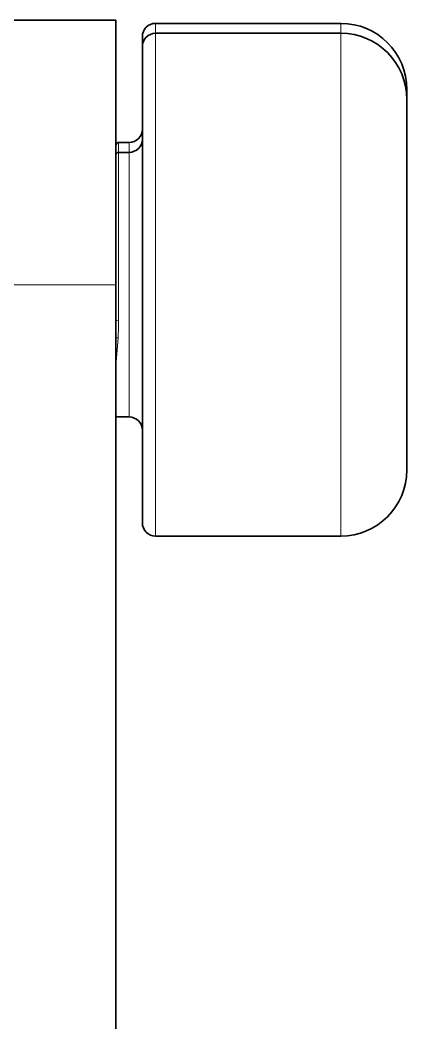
# Model space of a CAD drawing. Extents: x 377 to 822, y 181 to 641.
# Drawn here: x 787.6 to 790.53, y 429.35 to 436.92 of the extents above; entities that cross this region are included whole.
import ezdxf

# ---------------------------------------------------------------- set-up
doc = ezdxf.new("R2010")
doc.units = 0

msp = doc.modelspace()

# ---------------------------------------------------------------- linework, layer by layer
at = {"color": 7, "lineweight": 35, "ltscale": 0.020125}
msp.add_line((787.5207, 436.9248), (788.3257, 436.9248), dxfattribs=at)
at = {"color": 7, "lineweight": 35, "ltscale": 0.05}
msp.add_line((788.3257, 434.9248), (788.3257, 436.9248), dxfattribs=at)
at = {"color": 7, "lineweight": 13, "ltscale": 0.001881}
for p, q in [((788.6257, 436.8247), (788.6257, 436.9)), ((790.0257, 436.8248), (790.0257, 436.9)), ((788.3457, 435.9247), (788.3457, 436)), ((788.4257, 435.9247), (788.4257, 436))]:
    msp.add_line(p, q, dxfattribs=at)
at = {"color": 7, "lineweight": 35, "ltscale": 0.035001}
for p, q in [((788.6257, 436.9), (790.0257, 436.9)), ((788.6257, 436.8248), (790.0257, 436.8248)), ((788.6257, 433.0248), (790.0257, 433.0248))]:
    msp.add_line(p, q, dxfattribs=at)
at = {"color": 7, "lineweight": 13, "ltscale": 0.005815}
for p, q in [((788.6257, 436.5922), (788.6257, 436.8248)), ((790.0257, 436.5922), (790.0257, 436.8248))]:
    msp.add_line(p, q, dxfattribs=at)
at = {"color": 7, "lineweight": 35, "ltscale": 0.002058}
msp.add_line((788.5257, 436.7177), (788.5257, 436.8), dxfattribs=at)
at = {"color": 7, "lineweight": 35, "ltscale": 0.005508}
msp.add_line((788.5257, 436.5044), (788.5257, 436.7248), dxfattribs=at)
at = {"color": 7, "lineweight": 13, "ltscale": 0.089185}
for p, q in [((788.6257, 433.0248), (788.6257, 436.5922)), ((790.0257, 433.0248), (790.0257, 436.5922))]:
    msp.add_line(p, q, dxfattribs=at)
at = {"color": 7, "lineweight": 35, "ltscale": 0.084492}
msp.add_line((788.5257, 433.1248), (788.5257, 436.5044), dxfattribs=at)
at = {"color": 7, "lineweight": 35, "ltscale": 0.00175}
msp.add_line((790.5257, 436.33), (790.5257, 436.4), dxfattribs=at)
at = {"color": 7, "lineweight": 35, "ltscale": 0.004285}
msp.add_line((790.5257, 436.1534), (790.5257, 436.3248), dxfattribs=at)
at = {"color": 7, "lineweight": 35, "ltscale": 0.065715}
msp.add_line((790.5257, 433.5248), (790.5257, 436.1534), dxfattribs=at)
at = {"color": 7, "lineweight": 35, "ltscale": 0.002}
for p, q in [((788.3457, 436), (788.4257, 436)), ((788.3457, 435.9248), (788.4257, 435.9248))]:
    msp.add_line(p, q, dxfattribs=at)
at = {"color": 7, "lineweight": 13, "ltscale": 0.003061}
for p, q in [((788.3457, 435.8023), (788.3457, 435.9248)), ((788.4257, 435.8023), (788.4257, 435.9248))]:
    msp.add_line(p, q, dxfattribs=at)
at = {"color": 7, "lineweight": 13, "ltscale": 0.028771}
msp.add_line((788.3457, 434.6515), (788.3457, 435.8023), dxfattribs=at)
at = {"color": 7, "lineweight": 13, "ltscale": 0.046939}
msp.add_line((788.4257, 433.9248), (788.4257, 435.8023), dxfattribs=at)
at = {"color": 7, "lineweight": 13, "ltscale": 0.020125}
msp.add_line((787.5207, 434.9248), (788.3257, 434.9248), dxfattribs=at)
at = {"color": 7, "lineweight": 35, "ltscale": 0.2125}
msp.add_line((788.3257, 434.9248), (788.3257, 426.4248), dxfattribs=at)
at = {"color": 7, "lineweight": 13, "ltscale": 0.005372}
msp.add_line((788.3416, 434.5222), (788.3257, 434.3079), dxfattribs=at)
at = {"color": 7, "lineweight": 35, "ltscale": 0.000281082}
msp.add_line((788.3365, 433.9248), (788.3256, 433.9274), dxfattribs=at)
at = {"color": 7, "lineweight": 35, "ltscale": 0.002229}
msp.add_line((788.3365, 433.9248), (788.4257, 433.9248), dxfattribs=at)
at = {"color": 7, "lineweight": 35}
for centre, radius, start, end in [((788.6257, 436.7999), 0.1, 90.03362, 179.96639), ((790.0257, 436.4), 0.5, 0, 90), ((788.6257, 436.7247), 0.1, 90.03362, 179.96639), ((790.0257, 436.3248), 0.5, 0, 90), ((788.4257, 436.1001), 0.1, 270.03362, 359.96638), ((788.3457, 435.98), 0.02, 90.03362, 179.96637), ((788.4257, 436.0248), 0.1, 270.03362, 359.96638), ((788.3457, 435.9048), 0.02, 90.03362, 179.96637), ((788.4257, 433.8247), 0.1, 0.03362, 89.96638), ((790.0257, 433.5248), 0.5, 270, 360), ((788.6257, 433.1248), 0.1, 180.03361, 269.96638)]:
    msp.add_arc(centre, radius, start, end, dxfattribs=at)
at = {"color": 7, "lineweight": 13}
for centre, radius, start, end in [((786.4368, 434.646), 1.9088, 356.28245, 0.16553), ((788.342, 434.5567), 0.0344, 239.09374, 269.43766), ((788.3452, 433.9418), 0.0194, 187.30776, 242.67034)]:
    msp.add_arc(centre, radius, start, end, dxfattribs=at)
msp.add_ellipse((788.3457, 434.657), major_axis=(0.02, 0), ratio=0.273284, start_param=3.141593, end_param=4.712389, dxfattribs=at)

doc.saveas('drawing.dxf')
